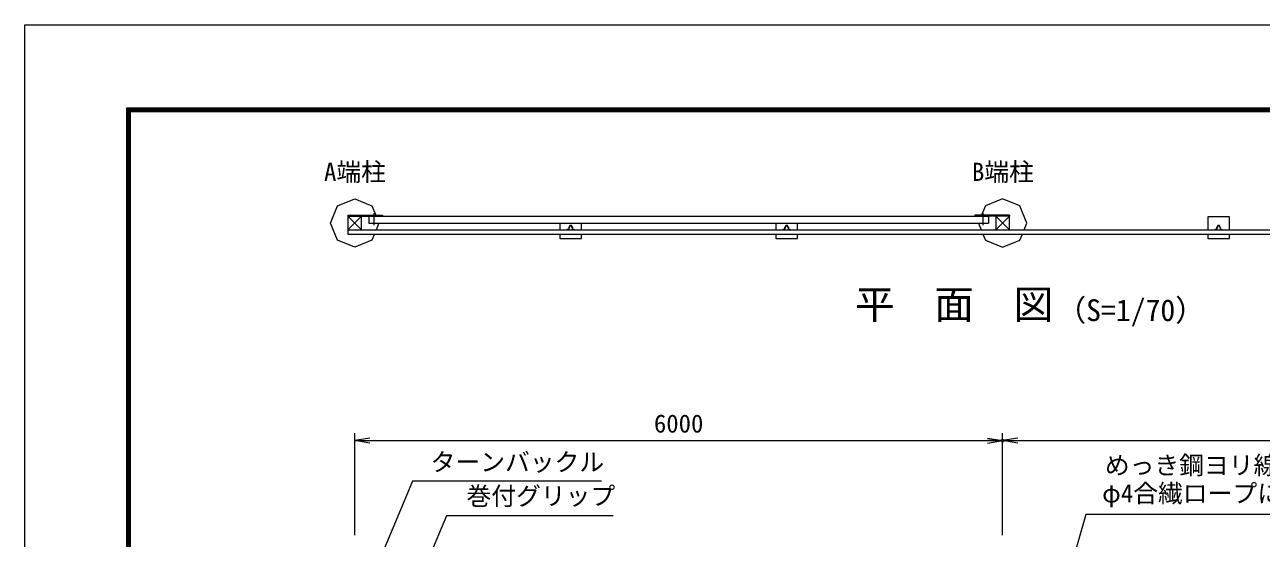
# Model space of a CAD drawing. Units: millimetres at full size; details may follow other scales. Extents: x -14699 to 14701, y -10394 to 10396.
# Drawn here: x -14699 to -3248, y 5634 to 10396 of the extents above; entities that cross this region are included whole.
import ezdxf
from ezdxf.enums import TextEntityAlignment as Align

# ---------------------------------------------------------------- set-up
doc = ezdxf.new("R2010")
doc.units = ezdxf.units.MM
doc.header["$LTSCALE"] = 40
doc.header["$PDMODE"] = 32
doc.header["$PDSIZE"] = 20
doc.linetypes.add('USER1', pattern=[50.8, 31.75, -6.35, 6.35, -6.35])
for name, color, linetype, lineweight in [('0-0_D-STR3', 3, 'Continuous', 13), ('0-1_D-STR1', 1, 'Continuous', 18), ('0-2_D-BMK', 2, 'USER1', 13), ('0-3_D-STR4', 7, 'Continuous', 18), ('0-6_D-STR-DIM', 7, 'Continuous', 13), ('0-7_0', 7, 'Continuous', 18), ('0-9_D-STR-TXT', 7, 'Continuous', 13), ('0-A_D-TTL-TXT', 7, 'Continuous', 13), ('0-C_D-TTL', 7, 'Continuous', 18)]:
    doc.layers.add(name, color=color, linetype=linetype, lineweight=lineweight)
doc.layers.add('0-8_Defpoints', color=253, linetype='Continuous')
doc.styles.add('ＭＳ ゴシック', font='')
doc.styles.get('ＭＳ ゴシック').set_extended_font_data('MS Gothic')

# ---------------------------------------------------------------- blocks, each defined once
blk = doc.blocks.new('_Open')
at = {"layer": '0-7_0'}
blk.add_line((-40, 6.67), (0, 0), dxfattribs=at)
blk.add_lwpolyline([(-40, -6.67), (0, 0), (-40, 0)], dxfattribs=at)

msp = doc.modelspace()

# ---------------------------------------------------------------- linework, layer by layer
at = {"layer": '0-0_D-STR3'}
for p, q in [((-11705.62, 8628.66), (-11385.62, 8628.66)), ((-11705.62, 8628.66), (-11705.62, 8619.66)), ((-11705.62, 8619.66), (-11385.62, 8619.66)), ((-11385.62, 8628.66), (-11385.62, 8619.66)), ((-5580.62, 8628.66), (-5900.62, 8628.66)), ((-5900.62, 8628.66), (-5900.62, 8619.66)), ((-5580.62, 8619.66), (-5900.62, 8619.66)), ((-5580.62, 8628.66), (-5580.62, 8619.66))]:
    msp.add_line(p, q, dxfattribs=at)
at = {"layer": '0-1_D-STR1'}
for p, q in [((-11705.62, 8619.66), (-11580.62, 8494.66)), ((-11580.62, 8619.66), (-11705.62, 8494.66)), ((-11513.12, 8619.66), (-11513.12, 8554.66)), ((-11513.12, 8619.66), (-5773.12, 8619.66)), ((-5773.12, 8619.66), (-5773.12, 8554.66)), ((-5705.62, 8619.66), (-5580.62, 8494.66)), ((-5580.62, 8619.66), (-5705.62, 8494.66)), ((-11705.62, 8494.66), (1156.88, 8494.66)), ((-11705.62, 8494.66), (-11705.62, 8454.66)), ((-11513.12, 8554.66), (-5773.12, 8554.66)), ((-9679.62, 8496.66), (-9679.62, 8494.66)), ((-9663.59, 8494.66), (-9679.62, 8494.66)), ((-9667.86, 8498.16), (-9678.12, 8498.16)), ((-9637.55, 8534.66), (-9648.69, 8534.66)), ((-9639.05, 8530.16), (-9646.85, 8530.16)), ((-9622.65, 8494.66), (-9606.62, 8494.66)), ((-9618.37, 8498.16), (-9608.12, 8498.16)), ((-9606.62, 8496.66), (-9606.62, 8494.66)), ((-9606.62, 8496.66), (-9606.62, 8494.66)), ((-7679.62, 8496.66), (-7679.62, 8494.66)), ((-7663.59, 8494.66), (-7679.62, 8494.66)), ((-7667.86, 8498.16), (-7678.12, 8498.16)), ((-7637.55, 8534.66), (-7648.69, 8534.66)), ((-7639.05, 8530.16), (-7646.85, 8530.16)), ((-7622.65, 8494.66), (-7606.62, 8494.66)), ((-7618.37, 8498.16), (-7608.12, 8498.16)), ((-7606.62, 8496.66), (-7606.62, 8494.66)), ((-7606.62, 8496.66), (-7606.62, 8494.66)), ((-3679.62, 8496.66), (-3679.62, 8494.66)), ((-3663.59, 8494.66), (-3679.62, 8494.66)), ((-3667.86, 8498.16), (-3678.12, 8498.16)), ((-3637.55, 8534.66), (-3648.69, 8534.66)), ((-3639.05, 8530.16), (-3646.85, 8530.16)), ((-3622.65, 8494.66), (-3606.62, 8494.66)), ((-3618.37, 8498.16), (-3608.12, 8498.16)), ((-3606.62, 8496.66), (-3606.62, 8494.66)), ((-3606.62, 8496.66), (-3606.62, 8494.66)), ((-11705.62, 8454.66), (1156.88, 8454.66))]:
    msp.add_line(p, q, dxfattribs=at)
for points in [[(-11705.62, 8619.66), (-11705.62, 8494.66), (-11580.62, 8494.66), (-11580.62, 8619.66)], [(-5705.62, 8619.66), (-5705.62, 8494.66), (-5580.62, 8494.66), (-5580.62, 8619.66)]]:
    msp.add_lwpolyline(points, close=True, dxfattribs=at)
for centre, radius, start, end in [((-9678.12, 8496.66), 1.5, 90, 180), ((-9667.86, 8502.16), 4, 270, 348.8028), ((-9575.16, 8483.81), 90.5, 146.67148, 168.8028), ((-9663.59, 8497.16), 2.5, 270, 351.15527), ((-9578.12, 8483.86), 84, 147.4916, 171.15527), ((-9648.69, 8532.16), 2.5, 90, 146.67148), ((-9646.85, 8527.66), 2.5, 90, 147.4916), ((-9639.39, 8527.66), 2.5, 32.5084, 90), ((-9637.55, 8532.16), 2.5, 33.32852, 90), ((-9708.12, 8483.86), 84, 8.84473, 32.5084), ((-9711.07, 8483.81), 90.5, 11.1972, 33.32852), ((-9622.65, 8497.16), 2.5, 188.84473, 270), ((-9618.37, 8502.16), 4, 191.1972, 270), ((-9608.12, 8496.66), 1.5, 0, 90), ((-7678.12, 8496.66), 1.5, 90, 180), ((-7667.86, 8502.16), 4, 270, 348.8028), ((-7575.16, 8483.81), 90.5, 146.67148, 168.8028), ((-7663.59, 8497.16), 2.5, 270, 351.15527), ((-7578.12, 8483.86), 84, 147.4916, 171.15527), ((-7648.69, 8532.16), 2.5, 90, 146.67148), ((-7646.85, 8527.66), 2.5, 90, 147.4916), ((-7639.39, 8527.66), 2.5, 32.5084, 90), ((-7637.55, 8532.16), 2.5, 33.32852, 90), ((-7708.12, 8483.86), 84, 8.84473, 32.5084), ((-7711.07, 8483.81), 90.5, 11.1972, 33.32852), ((-7622.65, 8497.16), 2.5, 188.84473, 270), ((-7618.37, 8502.16), 4, 191.1972, 270), ((-7608.12, 8496.66), 1.5, 0, 90), ((-3678.12, 8496.66), 1.5, 90, 180), ((-3667.86, 8502.16), 4, 270, 348.8028), ((-3575.16, 8483.81), 90.5, 146.67148, 168.8028), ((-3663.59, 8497.16), 2.5, 270, 351.15527), ((-3578.12, 8483.86), 84, 147.4916, 171.15527), ((-3648.69, 8532.16), 2.5, 90, 146.67148), ((-3646.85, 8527.66), 2.5, 90, 147.4916), ((-3639.39, 8527.66), 2.5, 32.5084, 90), ((-3637.55, 8532.16), 2.5, 33.32852, 90), ((-3708.12, 8483.86), 84, 8.84473, 32.5084), ((-3711.07, 8483.81), 90.5, 11.1972, 33.32852), ((-3622.65, 8497.16), 2.5, 188.84473, 270), ((-3618.37, 8502.16), 4, 191.1972, 270), ((-3608.12, 8496.66), 1.5, 0, 90)]:
    msp.add_arc(centre, radius, start, end, dxfattribs=at)
at = {"layer": '0-2_D-BMK'}
for p, q in [((-11463.12, 8536.16), (-11463.12, 8647.16)), ((-5823.12, 8536.16), (-5823.12, 8647.16))]:
    msp.add_line(p, q, dxfattribs=at)
at = {"layer": '0-3_D-STR4'}
for p, q in [((-3743.12, 8614.66), (-3743.12, 8494.66)), ((-11419.15, 8554.66), (-11444.01, 8494.66)), ((-9743.12, 8554.66), (-9743.12, 8494.66)), ((-9543.12, 8494.66), (-9543.12, 8554.66)), ((-7743.12, 8554.66), (-7743.12, 8494.66)), ((-7543.12, 8494.66), (-7543.12, 8554.66)), ((-5867.08, 8554.66), (-5842.23, 8494.66))]:
    msp.add_line(p, q, dxfattribs=at)
for points in [[(-11460.57, 8454.66), (-11484.02, 8398.06), (-11643.12, 8332.16), (-11802.22, 8398.06), (-11868.12, 8557.16), (-11802.22, 8716.26), (-11643.12, 8782.16), (-11484.02, 8716.26), (-11447.73, 8628.66)], [(-5444.01, 8494.66), (-5418.12, 8557.16), (-5484.02, 8716.26), (-5643.12, 8782.16), (-5802.22, 8716.26), (-5838.5, 8628.66)], [(-3543.12, 8494.66), (-3543.12, 8614.66), (-3743.12, 8614.66)], [(-9743.12, 8454.66), (-9743.12, 8414.66), (-9543.12, 8414.66), (-9543.12, 8454.66)], [(-7743.12, 8454.66), (-7743.12, 8414.66), (-7543.12, 8414.66), (-7543.12, 8454.66)], [(-5825.66, 8454.66), (-5802.22, 8398.06), (-5643.12, 8332.16), (-5484.02, 8398.06), (-5460.57, 8454.66)], [(-3743.12, 8454.66), (-3743.12, 8414.66), (-3543.12, 8414.66), (-3543.12, 8454.66)]]:
    msp.add_lwpolyline(points, dxfattribs=at)
at = {"layer": '0-6_D-STR-DIM'}
for p, q in [((-11643.12, 5664.31), (-11643.12, 6610.05)), ((-11643.12, 6540.05), (-5643.12, 6540.05)), ((-5643.12, 5664.31), (-5643.12, 6610.05)), ((-5643.12, 5664.31), (-5643.12, 6610.05)), ((-5643.12, 6540.05), (356.88, 6540.05))]:
    msp.add_line(p, q, dxfattribs=at)
at = {"layer": '0-8_Defpoints'}
msp.add_point((-5643.12, 6540.05), dxfattribs=at)
at = {"layer": '0-9_D-STR-TXT'}
for points in [[(-9357.81, 6163.42), (-11108.38, 6163.42), (-11400.35, 5463.16)], [(-9249.27, 5841.7), (-10794.64, 5841.7), (-10956, 5454.7)], [(169.63, 5855.13), (-4872.19, 5855.13), (-4989.39, 5445.24)]]:
    msp.add_lwpolyline(points, dxfattribs=at)
at = {"layer": '0-C_D-TTL', "color": 2}
msp.add_lwpolyline([(-14698.88, 10395.79), (14701.12, 10395.79), (14701.12, -10394.21), (-14698.88, -10394.21)], close=True, dxfattribs=at)
at = {"layer": '0-C_D-TTL'}
for points in [[(-13753.88, 9625.79), (13756.12, 9625.79), (13756.12, -9624.21), (-13753.88, -9624.21)], [(-13745.13, 9617.04), (13747.37, 9617.04), (13747.37, -9615.46), (-13745.13, -9615.46)], [(-13736.38, 9608.29), (13738.62, 9608.29), (13738.62, -9606.71), (-13736.38, -9606.71)], [(-13727.63, 9599.54), (13729.87, 9599.54), (13729.87, -9597.96), (-13727.63, -9597.96)], [(-13718.88, 9590.79), (13721.12, 9590.79), (13721.12, -9589.21), (-13718.88, -9589.21)]]:
    msp.add_lwpolyline(points, close=True, dxfattribs=at)

# ---------------------------------------------------------------- block references
at = {"layer": '0-6_D-STR-DIM', "xscale": 3.5, "yscale": 3.5, "rotation": 180}
for p in [(-11643.12, 6540.05), (-5643.12, 6540.05)]:
    msp.add_blockref('_Open', p, dxfattribs=at)
at = {"layer": '0-6_D-STR-DIM', "xscale": 3.5, "yscale": 3.5}
msp.add_blockref('_Open', (-5643.12, 6540.05), dxfattribs=at)

# ---------------------------------------------------------------- texts
at = {"layer": '0-6_D-STR-DIM', "style": 'ＭＳ ゴシック'}
msp.add_text('6000', height=168.3, dxfattribs=at).set_placement((-8872.44, 6563.67), align=Align.BOTTOM_LEFT)
at = {"layer": '0-9_D-STR-TXT', "style": 'ＭＳ ゴシック'}
for s, p in [('A端柱', (-11927.38, 8897.05)), ('B端柱', (-5927.38, 8897.05)), ('ターンバックル', (-10939.92, 6207.02)), ('めっき鋼ヨリ線とネット端部のφ6合繊ロープを', (-4696.62, 6177.47)), ('巻付グリップ', (-10608.41, 5892.41)), ('φ4合繊ロープにて巻付けて固定', (-4722.38, 5916.5))]:
    msp.add_text(s, height=168.3, dxfattribs=at).set_placement(p, align=Align.BOTTOM_LEFT)
at = {"layer": '0-A_D-TTL-TXT', "style": 'ＭＳ ゴシック'}
for s, height, p in [('平\u3000面\u3000図', 269.5, (-7011.51, 7586.98)), ('（S=1/70）', 202.1, (-5145.41, 7587.14))]:
    msp.add_text(s, height=height, dxfattribs=at).set_placement(p, align=Align.BOTTOM_LEFT)

doc.saveas('drawing.dxf')
